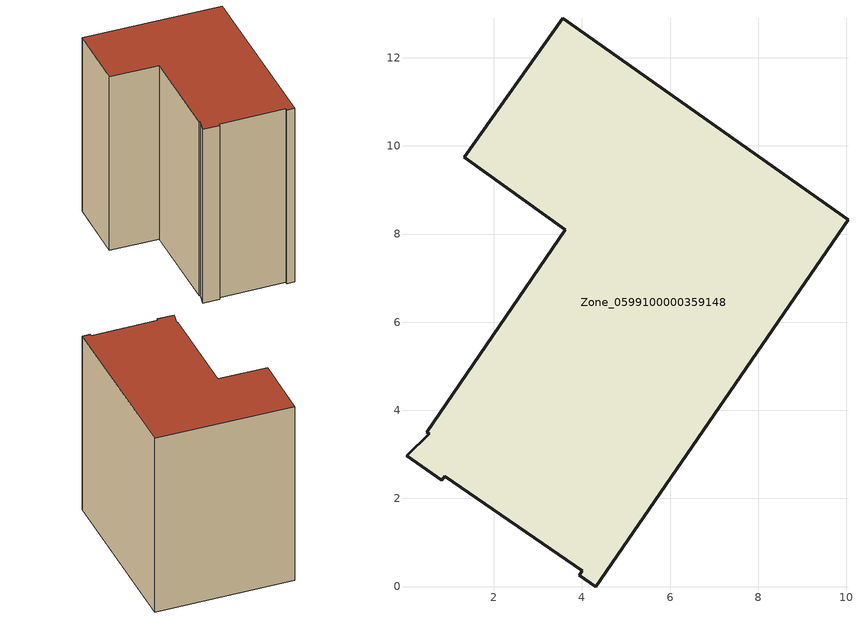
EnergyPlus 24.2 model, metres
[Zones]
Zone_0599100000359148
 floor ground (C_G): 3.56,12.89 10.04,8.32 4.31,0 3.94,0.26 4,0.36 0.89,2.51 0.82,2.41 0.02,2.97 0.54,3.47 0.48,3.5 3.63,8.09 1.33,9.74 z3.64
 wall outside (C_F): 10.04,8.32 3.56,12.89 1.33,9.74 3.63,8.09 0.48,3.5 0.54,3.47 0.02,2.97 0.82,2.41 0.89,2.51 4,0.36 3.94,0.26 4.31,0 10.04,8.32 z3.64:14.81
 roof outside (C_R): 0.48,3.5 0.54,3.47 0.02,2.97 0.82,2.41 0.89,2.51 4,0.36 3.94,0.26 4.31,0 10.04,8.32 3.56,12.89 1.33,9.74 3.63,8.09 z14.81
[BUILDING]
Pand.0599100000359148: North Axis=0; Terrain=City; Loads Convergence Tolerance Value=0.04; Temperature Convergence Tolerance Value=0.4; Solar Distribution=FullExterior; Maximum Number of Warmup Days=25; Minimum Number of Warmup Days=1
[Site:Location]
Rotterdam.The.Hague.AP_ZH_NLD Design_Conditions: Latitude=51.96; Longitude=4.45; Time Zone=1; Elevation=-4.5
[SITE:GROUNDTEMPERATURE:BUILDINGSURFACE]
18, 18, 18, 18, 18, 18, 18, 18, 18, 18, 18, 18
[MATERIAL] Thermal Absorptance=0.9; Solar Absorptance=0.7; Visible Absorptance=0.7
Name | Roughness | Thickness | Conductivity | Density | Specific Heat
G.TC.1992-2005 | MediumSmooth | 0.15 | 0.06 | 540 | 1210
F.TC.1992-2005 | Rough | 0.3 | 0.12 | 1920 | 840
R.TC.1992-2005 | MediumRough | 0.2 | 0.08 | 1500 | 1000
[CONSTRUCTION]
C_G: G.TC.1992-2005
C_F: F.TC.1992-2005
C_R: R.TC.1992-2005
[ZONE]
Zone_0599100000359148: Type=1; Multiplier=1; Ceiling Height=Autocalculate; Volume=Autocalculate; Floor Area=autocalculate; Part of Total Floor Area=Yes
[ZONEINFILTRATION:DESIGNFLOWRATE]
Infil_Zone_0599100000359148: Zone or ZoneList or Space or SpaceList=Zone_0599100000359148; Schedule=AlwaysOn; Design Flow Rate Calculation Method=Flow/Area; Flow Rate per Floor Area=0.0015; Constant Term Coefficient=1; Temperature Term Coefficient=0; Velocity Term Coefficient=0; Velocity Squared Term Coefficient=0
[HVACTEMPLATE:ZONE:IDEALLOADSAIRSYSTEM]
Zone_0599100000359148: Maximum Heating Supply Air Temperature=50; Minimum Cooling Supply Air Temperature=13; Maximum Heating Supply Air Humidity Ratio=0.0156; Minimum Cooling Supply Air Humidity Ratio=0.0077; Heating Limit=NoLimit; Cooling Limit=NoLimit; Dehumidification Control Type=ConstantSensibleHeatRatio; Cooling Sensible Heat Ratio=0.7; Dehumidification Setpoint=60; Humidification Control Type=None; Humidification Setpoint=30; Outdoor Air Method=None; Outdoor Air Flow Rate per Person=0.00944; Outdoor Air Flow Rate per Zone Floor Area=0; Outdoor Air Flow Rate per Zone=0; Demand Controlled Ventilation Type=None; Outdoor Air Economizer Type=NoEconomizer; Heat Recovery Type=None; Sensible Heat Recovery Effectiveness=0.7; Latent Heat Recovery Effectiveness=0.65
[ZONECONTROL:THERMOSTAT]
ThermostatControl_Zone_0599100000359148: Zone or ZoneList=Zone_0599100000359148; Control Type Schedule=DualSetpointControlType; Control 1=Thermostat_Zone_0599100000359148; Temperature Difference Between Cutout And Setpoint=0
[THERMOSTATSETPOINT:DUALSETPOINT]
Thermostat_Zone_0599100000359148: Heating Setpoint Temperature Schedule=HeatingSetpoint_Zone_0599100000359148; Cooling Setpoint Temperature Schedule=CoolingSetpoint_Zone_0599100000359148
[SCHEDULE:COMPACT]
HeatingSetpoint_Zone_0599100000359148: Through: 12/31, For: AllDays, Until: 24:00, 21
CoolingSetpoint_Zone_0599100000359148: Through: 12/31, For: AllDays, Until: 24:00, 24
DualSetpointControlType: Through: 12/31, For: AllDays, Until: 24:00, 4
AlwaysOn: Through: 12/31, For: AllDays, Until: 24:00, 1
